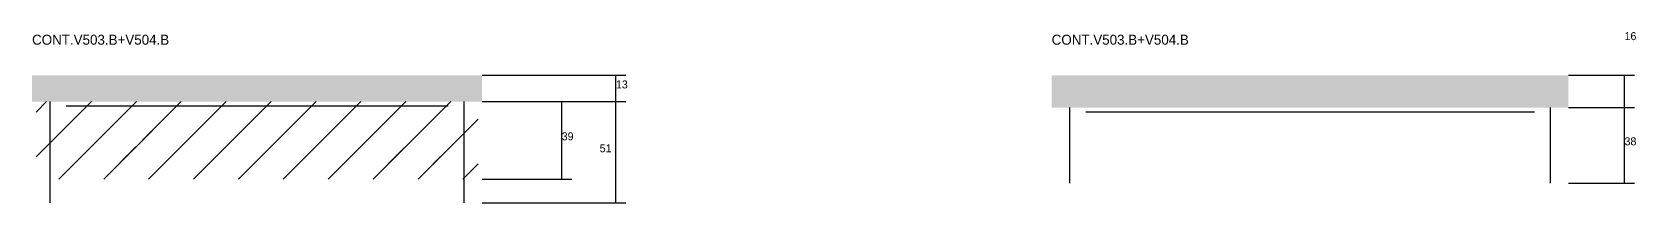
# Model space of a CAD drawing. Header units: metres. Extents: x -21162 to -15632, y 9308 to 10636.
# Drawn here: x -16434 to -15632, y 9385 to 9471 of the extents above; entities that cross this region are included whole.
import ezdxf

# ---------------------------------------------------------------- set-up
doc = ezdxf.new("R2010")
doc.units = ezdxf.units.M
for name, color, linetype in [('COTA', 241, 'Continuous'), ('Hachura', 253, 'Continuous'), ('SARR_2.2x7', 40, 'Continuous'), ('Texto Seção', 7, 'Continuous')]:
    doc.layers.add(name, color=color, linetype=linetype)

msp = doc.modelspace()

# ---------------------------------------------------------------- hatches: boundary and pattern name
at = {"layer": 'COTA'}
h = msp.add_hatch(dxfattribs=at)
h.set_pattern_fill('AR-CONC', scale=0.03)
h.paths.add_polyline_path([(-16209.2, 9436.2), (-16209.2, 9449.4), (-16434.2, 9449.4), (-16434.2, 9436.2)])
h = msp.add_hatch(dxfattribs=at)
h.set_pattern_fill('AR-CONC', scale=0.03)
h.paths.add_polyline_path([(-15924.4, 9449.4), (-15924.4, 9433.2), (-15666, 9433.2), (-15666, 9449.4)])
at = {"layer": 'Hachura'}
h = msp.add_hatch(dxfattribs=at)
h.set_pattern_fill('ANSI31', scale=5)
h.paths.add_polyline_path([(-16310.2, 9397.4), (-16310.2, 9436.2), (-16432.2, 9436.2), (-16432.2, 9397.4)])
h = msp.add_hatch(dxfattribs=at)
h.set_pattern_fill('ANSI31', scale=5)
h.paths.add_polyline_path([(-16211.2, 9397.4), (-16211.2, 9436.2), (-16310.2, 9436.2), (-16310.2, 9397.4)])
h = msp.add_hatch(dxfattribs=at)
h.set_pattern_fill('ANSI31', scale=5)
h.paths.add_polyline_path([(-16396.9, 9405.7), (-16396.9, 9421.9), (-16396.9, 9421.9), (-16328.8, 9421.9), (-16328.8, 9421.9), (-16328.8, 9405.7), (-16328.8, 9405.7), (-16396.9, 9405.7)])
h = msp.add_hatch(dxfattribs=at)
h.set_pattern_fill('ANSI31', scale=5)
h.paths.add_polyline_path([(-16298.2, 9405), (-16298.2, 9421.2), (-16298.2, 9421.2), (-16230.1, 9421.2), (-16230.1, 9421.2), (-16230.1, 9405), (-16230.1, 9405), (-16298.2, 9405)])

# ---------------------------------------------------------------- linework, layer by layer
at = {"layer": 'COTA'}
for p, q in [((-16209.2, 9449.4), (-16137.3, 9449.4)), ((-16142.3, 9436.2), (-16142.3, 9449.4)), ((-15666, 9449.4), (-15633, 9449.4)), ((-15638, 9433.2), (-15638, 9449.4)), ((-16209.2, 9436.2), (-16164.4, 9436.2)), ((-16209.2, 9436.2), (-16137.3, 9436.2)), ((-16209.2, 9436.2), (-16137.3, 9436.2)), ((-16169.4, 9397.4), (-16169.4, 9436.2)), ((-16142.3, 9385.4), (-16142.3, 9436.2)), ((-15666, 9433.2), (-15633, 9433.2)), ((-15666, 9433.2), (-15633, 9433.2)), ((-15638, 9395.4), (-15638, 9433.2)), ((-16209.2, 9397.4), (-16164.4, 9397.4)), ((-15666, 9395.4), (-15633, 9395.4)), ((-16209.2, 9385.4), (-16137.3, 9385.4))]:
    msp.add_line(p, q, dxfattribs=at)
at = {"layer": 'SARR_2.2x7'}
for p, q in [((-16425.2, 9385.4), (-16425.2, 9436.2)), ((-16417.2, 9434), (-16226.2, 9434)), ((-16218.2, 9385.4), (-16218.2, 9436.2)), ((-15915.4, 9395.4), (-15915.4, 9433.2)), ((-15907.4, 9431), (-15683, 9431)), ((-15675, 9395.4), (-15675, 9433.2))]:
    msp.add_line(p, q, dxfattribs=at)

# ---------------------------------------------------------------- texts
at = {"layer": 'COTA'}
for s, p in [('16', (-15638, 9467)), ('13', (-16142.3, 9442.8)), ('39', (-16169.4, 9416.8)), ('51', (-16150.4, 9410.8)), ('38', (-15638, 9414.3))]:
    msp.add_text(s, height=4, dxfattribs=at).set_placement(p)
at = {"layer": 'Texto Seção'}
for p in [(-16434.2, 9464.7), (-15924.4, 9464.7)]:
    msp.add_text('CONT.V503.B+V504.B', height=5, dxfattribs=at).set_placement(p)

doc.saveas('drawing.dxf')
